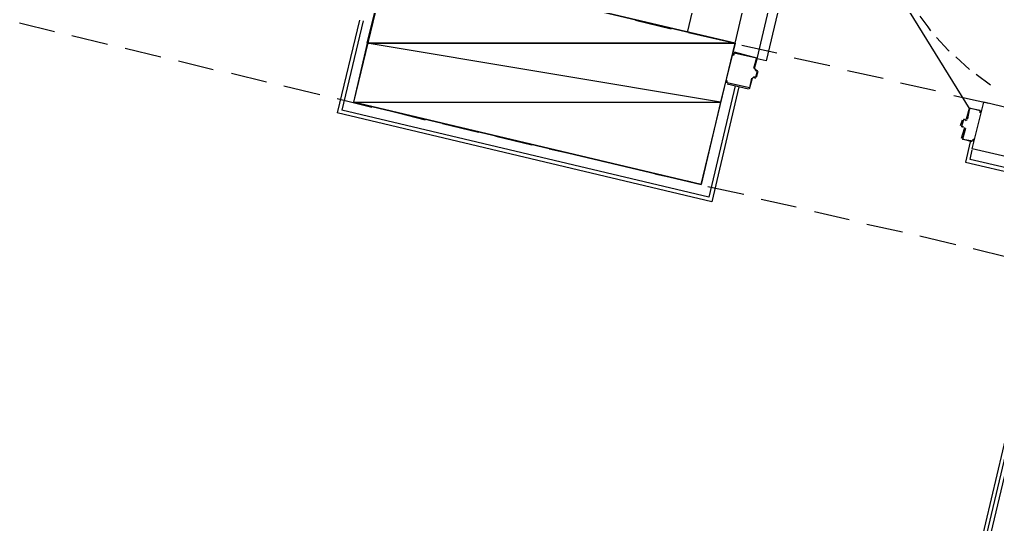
# Model space of a CAD drawing. Header units: feet. Extents: x -84 to 198, y -22 to 181.
# Drawn here: x 67.12 to 80.59, y 44.4 to 51.36 of the extents above; entities that cross this region are included whole.
import ezdxf

# ---------------------------------------------------------------- set-up
doc = ezdxf.new("R2010")
doc.units = ezdxf.units.FT
doc.layers.add('A-LINEA', color=7, linetype='CONTINUOUS')
doc.layers.add('A-MURO-CONCRETO', color=8, linetype='CONTINUOUS')

msp = doc.modelspace()

# ---------------------------------------------------------------- linework, layer by layer
at = {"layer": 'A-LINEA'}
for p, q in [((76.32, 51.1778), (78.24, 59.2978)), ((76.9733, 51.0311), (78.8933, 59.1378)), ((80.2126, 50.1189), (77.9758, 53.724)), ((67.12, 51.3111), (67.6, 51.1911)), ((71.8, 51.3511), (71.4933, 50.0711)), ((71.8533, 51.3378), (71.56, 50.1111)), ((75.6, 51.3511), (76.0933, 51.2311)), ((76.3333, 51.1778), (76.8133, 51.0711)), ((67.84, 51.1378), (68.3333, 51.0178)), ((68.5733, 50.9644), (69.0667, 50.8444)), ((77.0667, 51.0044), (77.5467, 50.8978)), ((69.3067, 50.7911), (69.7867, 50.6711)), ((76.96, 50.8978), (76.96, 50.8978)), ((77.24, 50.6844), (77.28, 50.8178)), ((77.7867, 50.8311), (78.28, 50.7244)), ((80.0133, 50.8444), (80.2, 50.6711)), ((77.2405, 50.6824), (77.2554, 50.6583)), ((77.2533, 50.6844), (77.2533, 50.6844)), ((77.2667, 50.5644), (77.2933, 50.6444)), ((78.52, 50.6578), (79.0133, 50.5511)), ((70.04, 50.6178), (70.52, 50.4978)), ((77.1733, 50.4044), (77.2133, 50.5511)), ((77.2379, 50.5639), (77.2139, 50.549)), ((77.2267, 50.5644), (77.2533, 50.5511)), ((77.2267, 50.5511), (77.2267, 50.5511)), ((77.2533, 50.5644), (77.2533, 50.5644)), ((80.2933, 50.6044), (80.4933, 50.4578)), ((70.76, 50.4444), (71.2533, 50.3244)), ((76.9733, 50.4444), (76.6133, 48.9111)), ((76.8667, 50.4844), (76.8667, 50.4844)), ((76.8667, 50.4711), (77.16, 50.4044)), ((77.1733, 50.4178), (77.1733, 50.4178)), ((79.2533, 50.4844), (79.7333, 50.3778)), ((71.4933, 50.2711), (71.9733, 50.1511)), ((79.9867, 50.3111), (80.4667, 50.2044)), ((76.6133, 48.9111), (71.56, 50.1111)), ((72.2267, 50.0978), (72.7067, 49.9778)), ((80.2133, 50.1378), (80.3467, 50.1111)), ((80.24, 49.5778), (80.4, 50.2178)), ((80.3467, 50.0978), (80.3467, 50.0978)), ((81.8533, 49.8711), (80.4, 50.2178)), ((80.08, 49.8978), (80.1067, 49.9778)), ((80.12, 49.9911), (80.1467, 49.9778)), ((80.12, 49.9778), (80.12, 49.9778)), ((80.1467, 49.9911), (80.1467, 49.9911)), ((80.1487, 49.965), (80.1728, 49.9798)), ((72.9467, 49.9244), (73.44, 49.8044)), ((80.0933, 49.7244), (80.1333, 49.8578)), ((80.12, 49.8578), (80.12, 49.8578)), ((80.1461, 49.8465), (80.1313, 49.8706)), ((73.68, 49.7511), (74.1733, 49.6311)), ((74.4133, 49.5778), (74.8933, 49.4711)), ((80.2133, 49.6711), (80.1467, 49.3911)), ((81.7067, 49.2311), (80.24, 49.5778)), ((80.2533, 49.6844), (80.2533, 49.6844)), ((75.1467, 49.4044), (75.6267, 49.2978)), ((80.1467, 49.3911), (81.52, 49.0711)), ((75.8667, 49.2311), (76.36, 49.1244)), ((76.6, 49.0578), (77.0933, 48.9511)), ((79.24, 39.3911), (81.5333, 49.1244)), ((79.28, 39.3778), (81.5867, 49.1111)), ((79.3333, 39.3644), (81.64, 49.0978)), ((77.3333, 48.8844), (77.8133, 48.7778)), ((78.0667, 48.7111), (78.5467, 48.6044)), ((78.7867, 48.5378), (79.28, 48.4311)), ((79.52, 48.3778), (80.0133, 48.2578)), ((80.2533, 48.2044), (80.7333, 48.0844))]:
    msp.add_line(p, q, dxfattribs=at)
for points in [[(77.28, 50.8178), (77.96, 53.7378), (78.0933, 53.7111), (77.4, 50.7911), (77.28, 50.8178)], [(76.9733, 51.0311), (72.1867, 52.1644), (71.72, 50.2178), (76.5067, 49.0844), (76.9733, 51.0311)], [(79.52, 51.4044), (79.6267, 51.2578), (79.6667, 51.2044)], [(79.7467, 51.1111), (79.9067, 50.9378), (79.92, 50.9244)], [(76.96, 50.9111), (77.2667, 50.8311), (77.2667, 50.8311)], [(76.9467, 50.8978), (76.9467, 50.8711), (76.96, 50.8711), (76.96, 50.8978), (77.2667, 50.8311), (77.2267, 50.6844)], [(77.2533, 50.6578), (77.28, 50.6578), (77.2533, 50.5644), (77.2267, 50.5644)], [(77.2533, 50.6711), (77.28, 50.6578), (77.28, 50.6578)], [(77.2, 50.5511), (77.1733, 50.4178), (76.8667, 50.4844), (76.8667, 50.5111), (76.8533, 50.5111), (76.8533, 50.4844)], [(77.0267, 50.4311), (76.6533, 48.8444), (71.4933, 50.0711)], [(80.16, 49.9911), (80.2, 50.1378), (80.2, 50.1378)], [(80.36, 50.0978), (80.3467, 50.0711), (80.3467, 50.0978), (80.2, 50.1378), (80.1733, 49.9911)], [(80.1467, 49.9778), (80.12, 49.9778), (80.0933, 49.8844), (80.12, 49.8844)], [(80.12, 49.8711), (80.0933, 49.8844), (80.0933, 49.8844)], [(80.1467, 49.8578), (80.1067, 49.7111), (80.2533, 49.6844), (80.2533, 49.7111), (80.2667, 49.7111), (80.2533, 49.6844)], [(80.24, 49.6711), (80.1067, 49.7111), (80.1067, 49.7111)], [(81.64, 49.0978), (80.2133, 49.4311), (80.24, 49.5644)]]:
    msp.add_lwpolyline(points, dxfattribs=at)
at = {"layer": 'A-MURO-CONCRETO'}
for points in [[(72.1867, 52.1644), (76.9733, 51.0311), (71.9067, 51.0311), (72.1867, 52.1644), (72.1867, 52.1644)], [(71.9067, 51.0311), (71.72, 50.2178), (76.7733, 50.2178), (71.9067, 51.0311)], [(71.9067, 51.0311), (76.9733, 51.0311), (76.7733, 50.2178), (71.9067, 51.0311), (71.9067, 51.0311)], [(71.72, 50.2178), (76.7733, 50.2178), (76.5067, 49.0844), (71.72, 50.2178), (71.72, 50.2178)]]:
    msp.add_lwpolyline(points, dxfattribs=at)

doc.saveas('drawing.dxf')
